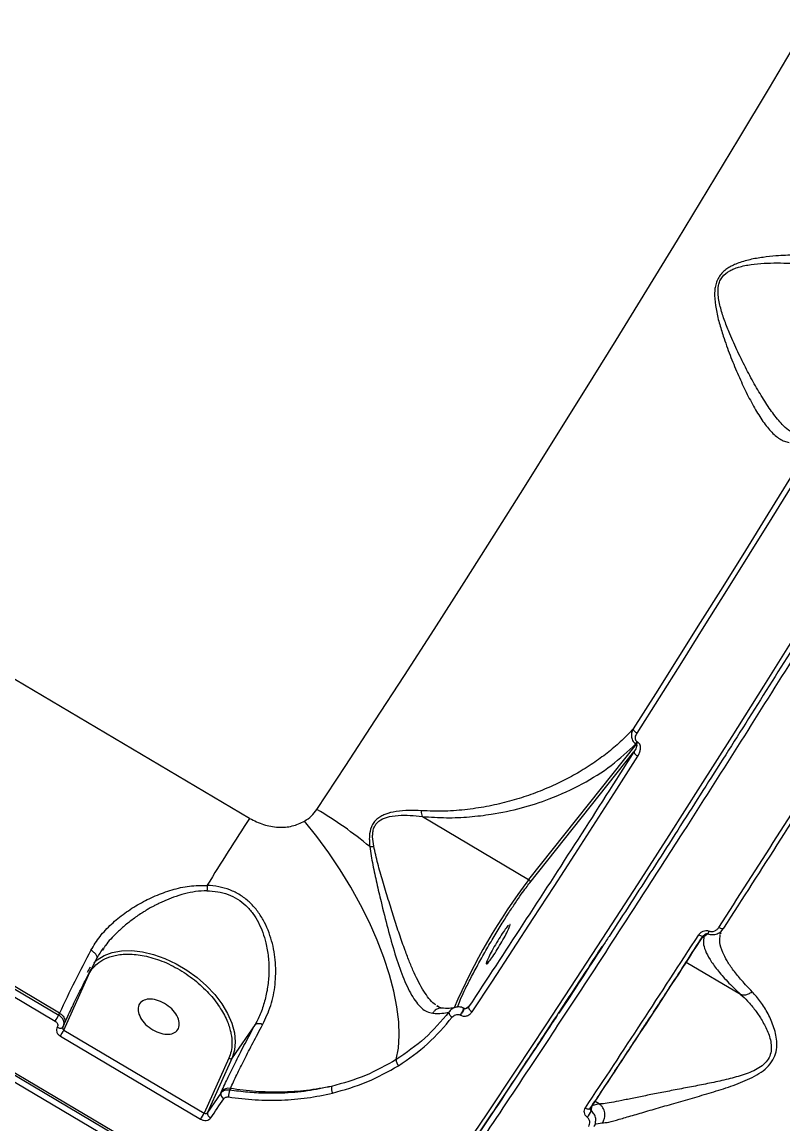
# Model space of a CAD drawing. Header units: millimetres. Extents: x -5609 to 5139, y -3980 to 3221.
# Drawn here: x 1933.6 to 2082.4, y -338.4 to -123.1 of the extents above; entities that cross this region are included whole.
import ezdxf

# ---------------------------------------------------------------- set-up
doc = ezdxf.new("R2010")
doc.units = ezdxf.units.MM
for name, color, linetype in [('DIKOM_ОБЪЕКТ', 7, 'Continuous'), ('DIKOM_РАЗМЕР_ЗОНА', 7, 'Continuous'), ('DIKOM_РАЗМЕР_ОБЪЕКТА', 7, 'Continuous')]:
    doc.layers.add(name, color=color, linetype=linetype)
doc.styles.add('style1', font='arial.ttf', dxfattribs={"width": 0.8})
doc.dimstyles.new('1-50', dxfattribs={"dimtxt": 300, "dimasz": 200, "dimexe": 100, "dimexo": 0, "dimgap": 100, "dimtad": 1, "dimtxsty": 'style1', "dimcen": 200, "dimclrd": 7, "dimclre": 7, "dimclrt": 7, "dimadec": 1, "dimazin": 2, "dimtfac": 1, "dimtmove": 0, "dimatfit": 2, "dimfxl": 0, "dimlwd": 25, "dimlwe": 18, "dimarcsym": 0})

# ---------------------------------------------------------------- blocks, each defined once
blk = doc.blocks.new('A$Cc336a1e3')
at = {"color": 7, "linetype": 'Continuous', "lineweight": 15}
for p, q in [((4798.3, 994.2), (4498.29, 1171.73)), ((4406.92, 1148.41), (4821.79, 902.92)), ((4822.05, 903.21), (4407.18, 1148.7)), ((4821.15, 901.92), (4406.28, 1147.41)), ((4873.89, 1008.69), (4852.84, 982.24)), ((4873.89, 1008.69), (4873.78, 1008.75)), ((4874.17, 1009.1), (4874.07, 1009.16)), ((4853.08, 981.62), (4873.44, 1007.21)), ((4689.83, 997.87), (4760.97, 955.77)), ((4761.14, 956.15), (4690, 998.25)), ((4689.14, 996.68), (4760.29, 954.58)), ((4832.06, 994.54), (4852.84, 982.24)), ((4887.07, 971.32), (4887.3, 971.51)), ((4887.86, 971.65), (4887.12, 971.06)), ((4890.42, 971.71), (4890.46, 971.79)), ((4890.52, 972.2), (4891.01, 972.76)), ((4769.7, 968.73), (4769.52, 968.45)), ((4766.59, 964.14), (4767.17, 965.16)), ((4761.98, 952.84), (4766.8, 963.56)), ((4760.97, 955.77), (4761.14, 956.15)), ((4835.23, 957.37), (4834.97, 957.54)), ((4840.25, 957.04), (4840.15, 957.1)), ((4761.85, 953.54), (4762.08, 954.04)), ((4762.1, 954.21), (4762.04, 954.05)), ((4839.54, 955.72), (4839.47, 955.77)), ((4761.71, 953.33), (4761.96, 953.81)), ((4761.98, 952.84), (4789.41, 936.6)), ((4799.39, 953.91), (4794.88, 947.4)), ((4761.29, 951.64), (4788.72, 935.41)), ((4794.23, 947.33), (4789.41, 936.6)), ((4794.88, 947.4), (4790.07, 936.7)), ((4794.53, 941.4), (4794.39, 941.09)), ((4792.64, 940.47), (4790.07, 936.7)), ((4792.64, 940.47), (4792.8, 940.81)), ((4865.14, 937.99), (4865.08, 937.06)), ((4866.63, 938.39), (4865.14, 937.99)), ((4866.63, 938.39), (4866.64, 938.38))]:
    blk.add_line(p, q, dxfattribs=at)
at = {"color": 8, "linetype": 'Continuous', "lineweight": 15}
for p, q in [((4887.12, 971.06), (4886.73, 970.8)), ((4883.66, 966.09), (4894.25, 959.82)), ((4841.11, 957.37), (4840.63, 957.03)), ((4841.11, 957.37), (4840.82, 957.14)), ((4866.63, 938.39), (4865.82, 938.86)), ((4866.07, 934.53), (4867.21, 934.68))]:
    blk.add_line(p, q, dxfattribs=at)
at = {"color": 7, "linetype": 'Continuous', "lineweight": 15, "flags": 128}
for points in [[(4979.8, 1154.11), (4973.67, 1143.6), (4967.51, 1133.1), (4961.31, 1122.6), (4955.09, 1112.12), (4948.85, 1101.67), (4942.59, 1091.25), (4936.31, 1080.88), (4930.04, 1070.55), (4923.76, 1060.29), (4917.49, 1050.1), (4911.22, 1039.99), (4904.98, 1029.96), (4898.75, 1020.02), (4892.55, 1010.2), (4886.38, 1000.48), (4880.25, 990.88), (4874.16, 981.41), (4868.12, 972.08), (4862.12, 962.89), (4856.19, 953.85), (4850.31, 944.97), (4844.51, 936.25), (4838.77, 927.71)], [(4811.45, 995.94), (4817.1, 1004.51), (4822.8, 1013.24), (4828.56, 1022.11), (4834.37, 1031.13), (4840.23, 1040.27), (4846.12, 1049.54), (4852.04, 1058.92), (4857.99, 1068.41), (4863.96, 1077.99), (4869.94, 1087.66), (4875.94, 1097.4), (4881.94, 1107.22), (4887.94, 1117.1), (4893.93, 1127.02), (4899.92, 1136.99), (4905.88, 1146.99), (4911.82, 1157.02)], [(4908.47, 1068.02), (4904.04, 1060.82), (4899.62, 1053.66), (4895.21, 1046.55), (4890.8, 1039.48), (4886.4, 1032.45), (4882.01, 1025.48), (4877.64, 1018.55), (4873.29, 1011.69)], [(4874.05, 1010.87), (4878.41, 1017.75), (4882.8, 1024.69), (4887.19, 1031.68), (4891.6, 1038.72), (4896.02, 1045.81), (4900.44, 1052.94), (4904.88, 1060.12), (4909.31, 1067.33)], [(4841.78, 956.4), (4845.75, 962.41), (4849.74, 968.5), (4853.76, 974.65), (4857.81, 980.87), (4861.87, 987.15), (4865.96, 993.5), (4870.07, 999.9), (4874.2, 1006.36)], [(4826.96, 947.06), (4827.38, 949.28), (4827.54, 951.75), (4827.44, 954.45), (4827.09, 957.36), (4826.49, 960.43), (4825.64, 963.65), (4824.55, 966.99), (4823.24, 970.4), (4821.71, 973.86), (4819.98, 977.33), (4818.07, 980.77), (4816, 984.16), (4813.79, 987.45), (4811.46, 990.63), (4809.02, 993.65)], [(4886.09, 971.44), (4886.26, 971.35), (4886.42, 971.28), (4886.58, 971.23), (4886.73, 971.2), (4886.85, 971.19), (4886.95, 971.22), (4887.03, 971.26), (4887.07, 971.32)], [(4890.04, 972.89), (4890.2, 972.81), (4890.37, 972.74), (4890.52, 972.68), (4890.66, 972.66), (4890.79, 972.65), (4890.89, 972.66), (4890.96, 972.7), (4891.01, 972.76)], [(4790.69, 935.65), (4791.01, 936.12), (4791.33, 936.59), (4791.65, 937.06), (4791.98, 937.53), (4792.3, 938), (4792.62, 938.48), (4792.94, 938.95), (4793.27, 939.42)], [(4863.95, 937.62), (4864.12, 937.53), (4864.29, 937.46), (4864.45, 937.42), (4864.6, 937.4), (4864.73, 937.41), (4864.85, 937.45), (4864.93, 937.51), (4864.98, 937.59)]]:
    blk.add_lwpolyline(points, dxfattribs=at)
at = {"color": 8, "linetype": 'Continuous', "lineweight": 15, "flags": 128}
for points in [[(4887.12, 971.06), (4887.03, 971.11), (4886.94, 971.13)], [(4767.84, 965.97), (4768.47, 966.54), (4769.83, 967.4), (4771.44, 968), (4773.25, 968.32), (4775.24, 968.36), (4777.34, 968.12), (4779.52, 967.61), (4781.73, 966.83), (4783.91, 965.8), (4786.02, 964.55), (4788.02, 963.1), (4789.85, 961.49), (4791.48, 959.75), (4792.87, 957.93), (4793.99, 956.05), (4794.81, 954.17), (4795.32, 952.32), (4795.5, 950.55), (4795.35, 948.9), (4794.88, 947.4)]]:
    blk.add_lwpolyline(points, dxfattribs=at)
at = {"color": 7, "linetype": 'Continuous', "lineweight": 15}
for centre, radius, start, end in [((4869.72, 1011.87), 5.12, 322.5071, 328.1108), ((4869.83, 1011.8), 5.12, 322.5038, 328.1102), ((4769.96, 925.79), 81.5, 50.5156, 59.3971), ((5110.81, 786.99), 374.97, 146.4533, 148.8215), ((4821.77, 995.75), 7.06, 270.0865, 276.4094), ((4951.59, 868.84), 209.51, 151.6155, 155.3717), ((4838.44, 956.41), 1.18, 183.6727, 243.3378), ((4752.76, 959.7), 9.1, 325.7413, 334.3914), ((4800.08, 952.55), 1.52, 60.1971, 117.2274), ((4753.79, 956.76), 9.08, 325.7004, 334.4078), ((4794.52, 947.73), 0.494, 234.446, 317.5911), ((4828.49, 946.94), 1.53, 175.4576, 224.3795), ((4794.14, 939.72), 1.73, 76.7865, 141.0051), ((4798.61, 939.63), 4.46, 160.9261, 178.4938), ((4816.35, 941.41), 2.07, 168.4479, 205.8744), ((4793.64, 940.36), 1.01, 173.6915, 247.9439), ((4862.46, 937.93), 2.77, 310.6164, 341.7146), ((4781.22, 940.53), 9.08, 325.7025, 334.4056)]:
    blk.add_arc(centre, radius, start, end, dxfattribs=at)
at = {"color": 8, "linetype": 'Continuous', "lineweight": 15}
blk.add_arc((4952.04, 907.66), 124.1, 143.0616, 156.4764, dxfattribs=at)
at = {"color": 7, "linetype": 'Continuous', "lineweight": 15}
for points, knots in [([(5134.37, 1449.42), (5133.03, 1446.04), (5130.34, 1439.28), (5125.62, 1428.11), (5120.41, 1416.2), (5114.67, 1403.52), (5108.56, 1390.4), (5102.13, 1376.93), (5095.43, 1363.19), (5089.59, 1351.42), (5084.8, 1341.92), (5081.24, 1334.89), (5077.59, 1327.76), (5073.86, 1320.51), (5068.63, 1310.44), (5061.75, 1297.31), (5053, 1280.87), (5043.83, 1263.83), (5034.23, 1246.24), (5024.44, 1228.53), (5014.52, 1210.78), (5004.5, 1193.04), (4996.48, 1179.01), (4990.64, 1168.84), (4987.06, 1162.65), (4983.45, 1156.42), (4979.81, 1150.17), (4976.15, 1143.88), (4972.45, 1137.57), (4966.47, 1127.4), (4958.13, 1113.31), (4947.37, 1095.31), (4936.42, 1077.19), (4925.33, 1059.01), (4914.37, 1041.25), (4903.58, 1023.93), (4892.98, 1007.11), (4884.54, 993.86), (4878.24, 984.06), (4874.07, 977.6), (4869.91, 971.18), (4865.75, 964.8), (4861.61, 958.46), (4855.38, 948.99), (4847.14, 936.57), (4837.01, 921.52), (4827.09, 906.98), (4817.39, 893), (4807.96, 879.63), (4798.82, 866.91), (4790, 854.88), (4781.54, 843.61), (4773.43, 833.06), (4768.39, 826.76), (4765.86, 823.6)], [0, 0, 0, 0, 0.024819, 0.049681, 0.074585, 0.099531, 0.12452, 0.147882, 0.17128, 0.194715, 0.205777, 0.216847, 0.227925, 0.239011, 0.250106, 0.273561, 0.297359, 0.321499, 0.345981, 0.370806, 0.394284, 0.418061, 0.442135, 0.45031, 0.458518, 0.466761, 0.475037, 0.483347, 0.49169, 0.500068, 0.523695, 0.547624, 0.571855, 0.596389, 0.621225, 0.644678, 0.668395, 0.692375, 0.701869, 0.711403, 0.720978, 0.730593, 0.740249, 0.749946, 0.774408, 0.798991, 0.823695, 0.848519, 0.873464, 0.898529, 0.923716, 0.949023, 0.974451, 1, 1, 1, 1]), ([(5154.11, 1363.41), (5152.59, 1360.17), (5149.54, 1353.71), (5144.57, 1343.41), (5139.33, 1332.74), (5133.78, 1321.64), (5128.31, 1310.84), (5122.95, 1300.4), (5117.76, 1290.4), (5112.34, 1280.09), (5106.71, 1269.46), (5100.87, 1258.54), (5094.93, 1247.53), (5088.88, 1236.43), (5082.76, 1225.28), (5076.44, 1213.86), (5069.93, 1202.19), (5063.23, 1190.29), (5056.8, 1178.94), (5050.66, 1168.18), (5044.84, 1158.05), (5038.91, 1147.78), (5032.86, 1137.39), (5026.72, 1126.88), (5020.47, 1116.27), (5012.84, 1103.39), (5003.76, 1088.18), (4993.2, 1070.68), (4982.46, 1053.06), (4973.16, 1037.96), (4965.33, 1025.37), (4959.03, 1015.28), (4952.69, 1005.22), (4946.34, 995.2), (4939.98, 985.24), (4933.62, 975.33), (4926.6, 964.49), (4918.96, 952.78), (4910.72, 940.3), (4902.56, 928.07), (4894.5, 916.12), (4885.99, 903.66), (4877.11, 890.85), (4867.95, 877.87), (4859.06, 865.49), (4853.45, 857.88), (4850.63, 854.06)], [0, 0, 0, 0, 0.025201, 0.050426, 0.075478, 0.100439, 0.125533, 0.145965, 0.166556, 0.187307, 0.208217, 0.229287, 0.250516, 0.270801, 0.291287, 0.311973, 0.332861, 0.35395, 0.375239, 0.39266, 0.410236, 0.427968, 0.445856, 0.463899, 0.482097, 0.500451, 0.530196, 0.560356, 0.590931, 0.62192, 0.639817, 0.657849, 0.676017, 0.69432, 0.712759, 0.731334, 0.750044, 0.774713, 0.799566, 0.824602, 0.849822, 0.875227, 0.906171, 0.937281, 0.968557, 1, 1, 1, 1]), ([(4982.99, 1157.81), (4982.48, 1156.92), (4978.71, 1150.41), (4971.61, 1138.28), (4961.74, 1121.51), (4951.87, 1104.94), (4942.06, 1088.6), (4932.33, 1072.55), (4922.71, 1056.83), (4913.23, 1041.48), (4903.91, 1026.52), (4894.77, 1011.99), (4885.83, 997.91), (4877.12, 984.33), (4870.97, 974.79), (4867.76, 969.89), (4867.35, 969.27)], [0, 0, 0, 0, 0.013727, 0.099855, 0.185459, 0.270516, 0.354319, 0.437426, 0.519816, 0.600644, 0.68064, 0.759784, 0.837134, 0.913552, 0.989024, 1, 1, 1, 1]), ([(4908.4, 1104.15), (4907.23, 1104.2), (4904.9, 1104.31), (4901.61, 1104.17), (4898.67, 1103.87), (4896.11, 1103.43), (4894.09, 1102.86), (4892.66, 1102.24), (4891.78, 1101.75), (4890.97, 1101.15), (4890.26, 1100.38), (4889.72, 1099.47), (4889.39, 1098.49), (4889.22, 1097.45), (4889.17, 1095.89), (4889.44, 1093.71), (4890.07, 1091.06), (4891, 1088.02), (4892.2, 1084.71), (4893.66, 1081.16), (4895.19, 1077.81), (4896.78, 1074.73), (4898.44, 1072), (4899.87, 1070.15), (4901.04, 1069), (4901.94, 1068.33), (4902.84, 1067.86), (4903.45, 1067.74), (4903.76, 1067.67)], [0, 0, 0, 0, 0.061869, 0.123652, 0.16545, 0.207565, 0.249456, 0.266099, 0.281242, 0.297382, 0.31371, 0.330117, 0.346415, 0.361825, 0.378766, 0.418956, 0.463049, 0.505141, 0.567773, 0.629717, 0.691294, 0.753262, 0.814839, 0.876554, 0.907676, 0.938046, 0.96925, 1, 1, 1, 1]), ([(4890.04, 972.89), (4893.81, 978.76), (4901.32, 990.44), (4912.67, 1008.38), (4923.97, 1026.4), (4931.5, 1038.59), (4935.24, 1044.65)], [0, 0, 0, 0, 0.25449, 0.505987, 0.75449, 1, 1, 1, 1]), ([(4891.01, 972.76), (4894.71, 978.52), (4902.11, 990.02), (4913.37, 1007.8), (4924.7, 1025.88), (4932.31, 1038.18), (4936.11, 1044.35)], [0, 0, 0, 0, 0.25035, 0.499999, 0.749649, 1, 1, 1, 1]), ([(4873.29, 1011.69), (4872.56, 1010.93), (4871.07, 1009.37), (4868.56, 1007.21), (4865.79, 1005.15), (4862.84, 1003.27), (4859.71, 1001.56), (4856.4, 1000.03), (4852.87, 998.66), (4849.12, 997.5), (4845.15, 996.56), (4840.95, 995.9), (4836.53, 995.53), (4833.37, 995.63), (4831.81, 995.68)], [0, 0, 0, 0, 0.08107, 0.165556, 0.249495, 0.335812, 0.417324, 0.499507, 0.584131, 0.667613, 0.750336, 0.834524, 0.917885, 1, 1, 1, 1]), ([(4873.29, 1011.69), (4873.18, 1011.47), (4872.97, 1011.02), (4872.91, 1010.37), (4872.99, 1009.85), (4873.13, 1009.43), (4873.39, 1009.04), (4873.65, 1008.85), (4873.78, 1008.75)], [0, 0, 0, 0, 0.220604, 0.451221, 0.575123, 0.707048, 0.849882, 1, 1, 1, 1]), ([(4873.29, 1011.69), (4873.29, 1011.64), (4873.31, 1011.53), (4873.48, 1011.31), (4873.74, 1011.07), (4873.95, 1010.94), (4874.05, 1010.87)], [0, 0, 0, 0, 0.241014, 0.500064, 0.75901, 1, 1, 1, 1]), ([(4874.07, 1009.16), (4874.03, 1009.18), (4873.96, 1009.23), (4873.85, 1009.35), (4873.76, 1009.53), (4873.72, 1009.76), (4873.72, 1010.08), (4873.82, 1010.46), (4873.97, 1010.74), (4874.05, 1010.87)], [0, 0, 0, 0, 0.062234, 0.125396, 0.250731, 0.369486, 0.501009, 0.750367, 1, 1, 1, 1]), ([(4832.05, 994.55), (4833.64, 994.45), (4836.83, 994.24), (4841.3, 994.46), (4846.25, 995.05), (4851.51, 996.18), (4857.52, 998.12), (4863.45, 1000.85), (4869.16, 1004.42), (4872.24, 1007.31), (4873.78, 1008.75)], [0, 0, 0, 0, 0.083089, 0.16691, 0.251027, 0.376114, 0.501612, 0.66811, 0.833962, 1, 1, 1, 1]), ([(4873.89, 1008.69), (4873.89, 1008.68), (4873.91, 1008.67), (4873.94, 1008.64), (4873.99, 1008.55), (4873.99, 1008.33), (4873.85, 1007.85), (4873.61, 1007.47), (4873.44, 1007.21)], [0, 0, 0, 0, 0.014208, 0.029167, 0.064433, 0.165392, 0.4173, 1, 1, 1, 1]), ([(4874.2, 1006.36), (4874.32, 1006.58), (4874.56, 1007.01), (4874.74, 1007.74), (4874.71, 1008.38), (4874.51, 1008.79), (4874.33, 1008.99), (4874.22, 1009.06), (4874.17, 1009.1)], [0, 0, 0, 0, 0.249905, 0.499547, 0.748863, 0.87439, 0.938092, 1, 1, 1, 1]), ([(4873.44, 1007.21), (4869.79, 1001.49), (4862.48, 990.06), (4851.68, 973.42), (4844.63, 962.72), (4841.11, 957.37)], [0, 0, 0, 0, 0.333317, 0.666684, 1, 1, 1, 1]), ([(4873.44, 1007.21), (4873.44, 1007.16), (4873.44, 1007.08), (4873.52, 1006.94), (4873.62, 1006.82), (4873.74, 1006.7), (4873.93, 1006.53), (4874.09, 1006.43), (4874.2, 1006.36)], [0, 0, 0, 0, 0.239448, 0.368341, 0.499989, 0.631626, 0.760635, 1, 1, 1, 1]), ([(4809.02, 993.65), (4809.5, 993.97), (4810.45, 994.6), (4811.12, 995.49), (4811.45, 995.94)], [0, 0, 0, 0, 0.50149, 1, 1, 1, 1]), ([(4831.81, 995.68), (4831.02, 995.72), (4829.41, 995.8), (4827.02, 995.62), (4825.15, 995.18), (4823.92, 994.6), (4823.16, 994.08), (4822.54, 993.4), (4821.93, 992.3), (4821.7, 991.03), (4821.69, 989.71), (4821.75, 989.04), (4821.78, 988.69)], [0, 0, 0, 0, 0.164887, 0.337549, 0.493462, 0.557064, 0.620083, 0.68378, 0.747628, 0.874289, 0.934153, 1, 1, 1, 1]), ([(4831.81, 995.68), (4831.82, 995.47), (4831.85, 995.04), (4831.99, 994.71), (4832.05, 994.55)], [0, 0, 0, 0, 0.499969, 1, 1, 1, 1]), ([(4798.3, 994.2), (4799.19, 993.75), (4800.96, 992.86), (4803.86, 992.38), (4806.67, 992.55), (4808.25, 993.28), (4809.02, 993.65)], [0, 0, 0, 0, 0.257846, 0.511902, 0.759434, 1, 1, 1, 1]), ([(4822.56, 988.74), (4822.46, 989.36), (4822.31, 990.29), (4822.37, 991.5), (4822.57, 992.34), (4822.97, 993.09), (4823.75, 993.88), (4825.23, 994.55), (4827.34, 994.83), (4829.7, 994.82), (4831.27, 994.64), (4832.06, 994.54)], [0, 0, 0, 0, 0.125758, 0.18783, 0.248816, 0.309324, 0.369849, 0.492808, 0.65716, 0.826773, 1, 1, 1, 1]), ([(4832.06, 994.54), (4832.06, 994.54), (4832.06, 994.55), (4832.05, 994.55), (4832.05, 994.55), (4832.05, 994.55)], [0, 0, 0, 0, 0.552602, 0.784007, 1, 1, 1, 1]), ([(4821.78, 988.69), (4821.97, 987.5), (4822.33, 985.12), (4823.14, 981.52), (4824.11, 977.36), (4825.29, 972.66), (4826.69, 967.67), (4828.21, 963.18), (4829.63, 960.1), (4830.89, 958.2), (4831.89, 957.11), (4832.96, 956.35), (4833.72, 956.19), (4834.1, 956.11)], [0, 0, 0, 0, 0.084181, 0.16768, 0.251401, 0.375787, 0.500709, 0.625029, 0.749719, 0.81239, 0.874869, 0.937027, 1, 1, 1, 1]), ([(4852.84, 982.24), (4852.9, 982.21), (4853, 982.13), (4853.1, 981.96), (4853.14, 981.78), (4853.1, 981.67), (4853.08, 981.62)], [0, 0, 0, 0, 0.24996, 0.500072, 0.749949, 1, 1, 1, 1]), ([(4767.27, 968.44), (4767.83, 969.35), (4768.93, 971.16), (4771.23, 973.57), (4773.84, 975.71), (4776.73, 977.56), (4779.83, 979.1), (4783.1, 980.28), (4786.51, 981.1), (4788.84, 981.11), (4790.01, 981.11)], [0, 0, 0, 0, 0.125936, 0.250891, 0.375585, 0.500851, 0.6251, 0.750153, 0.875028, 1, 1, 1, 1]), ([(4790.01, 981.11), (4790, 980.91), (4789.98, 980.52), (4789.96, 980.2), (4789.95, 980.04)], [0, 0, 0, 0, 0.499939, 1, 1, 1, 1]), ([(4789.95, 980.04), (4790.65, 980), (4792.05, 979.93), (4794.09, 979.39), (4795.97, 978.49), (4797.62, 977.21), (4798.98, 975.63), (4800.07, 973.84), (4800.9, 971.91), (4801.56, 969.67), (4801.99, 967.15), (4802.11, 964.36), (4801.91, 961.55), (4801.37, 958.81), (4800.55, 956.23), (4799.77, 954.67), (4799.39, 953.91)], [0, 0, 0, 0, 0.062816, 0.124872, 0.186356, 0.247538, 0.309342, 0.371321, 0.43384, 0.496224, 0.579145, 0.662666, 0.747799, 0.835071, 0.919703, 1, 1, 1, 1]), ([(4800.84, 953.88), (4801.42, 955.11), (4802.58, 957.57), (4803.38, 961.71), (4803.47, 966), (4802.75, 970.31), (4801.39, 973.77), (4799.76, 976.25), (4798.26, 977.91), (4796.46, 979.28), (4794.43, 980.28), (4792.26, 980.91), (4790.76, 981.04), (4790.01, 981.11)], [0, 0, 0, 0, 0.123907, 0.248053, 0.371607, 0.496021, 0.620563, 0.683268, 0.746418, 0.809429, 0.872816, 0.936367, 1, 1, 1, 1]), ([(4844.86, 965.93), (4845.05, 966.15), (4845.41, 966.58), (4846.26, 967.84), (4847.18, 969.33), (4848.06, 970.87), (4848.76, 972.23), (4849.14, 973.13), (4849.26, 973.55), (4849.16, 973.48), (4849.15, 973.47)], [0, 0, 0, 0, 0.141916, 0.283836, 0.425761, 0.567685, 0.709603, 0.851524, 0.993454, 1, 1, 1, 1]), ([(4848.88, 973.29), (4848.69, 973.08), (4848.33, 972.65), (4847.48, 971.39), (4846.56, 969.9), (4845.68, 968.36), (4844.98, 967.01), (4844.58, 966.06), (4844.5, 965.62), (4844.74, 965.83), (4844.86, 965.93)], [0, 0, 0, 0, 0.124994, 0.249991, 0.374992, 0.499993, 0.624997, 0.749991, 0.874998, 1, 1, 1, 1]), ([(4863.95, 937.62), (4867.6, 943.15), (4874.89, 954.16), (4882.37, 965.7), (4886.09, 971.44)], [0, 0, 0, 0, 0.502436, 1, 1, 1, 1]), ([(4864.83, 937.44), (4865.62, 938.63), (4867.1, 940.86), (4869.18, 944), (4870.96, 946.71), (4872.45, 948.97), (4873.67, 950.84), (4874.92, 952.73), (4876.43, 955.04), (4878.41, 958.08), (4880.85, 961.82), (4883.74, 966.26), (4885.82, 969.48), (4886.94, 971.21)], [0, 0, 0, 0, 0.108953, 0.204133, 0.285569, 0.353282, 0.407276, 0.452497, 0.522295, 0.611923, 0.721395, 0.850736, 1, 1, 1, 1]), ([(4864.98, 937.59), (4868.61, 943.08), (4875.88, 954.06), (4883.34, 965.57), (4887.07, 971.32)], [0, 0, 0, 0, 0.5, 1, 1, 1, 1]), ([(4886.09, 971.44), (4886.2, 971.58), (4886.43, 971.88), (4886.92, 972.18), (4887.41, 972.29), (4887.81, 972.27), (4888, 972.21), (4888.1, 972.18)], [0, 0, 0, 0, 0.249453, 0.499553, 0.749477, 0.875021, 1, 1, 1, 1]), ([(4888.1, 972.18), (4888.07, 972.11), (4888.01, 971.98), (4887.94, 971.82), (4887.89, 971.71), (4887.87, 971.67), (4887.86, 971.65)], [0, 0, 0, 0, 0.246384, 0.500136, 0.753853, 1, 1, 1, 1]), ([(4888.1, 972.18), (4888.19, 972.15), (4888.37, 972.09), (4888.76, 972.06), (4889.23, 972.17), (4889.71, 972.47), (4889.93, 972.75), (4890.04, 972.89)], [0, 0, 0, 0, 0.125029, 0.250592, 0.50058, 0.750746, 1, 1, 1, 1]), ([(4890.35, 971.66), (4890.36, 971.77), (4890.38, 971.98), (4890.49, 972.12), (4890.54, 972.18)], [0, 0, 0, 0, 0.543076, 1, 1, 1, 1]), ([(4858.63, 956.04), (4860.55, 958.95), (4863.39, 963.24), (4866.3, 967.73), (4867.22, 969.17)], [0, 0, 0, 0, 0.681097, 1, 1, 1, 1]), ([(4887.12, 971.06), (4887.05, 970.68), (4886.9, 969.91), (4887.31, 968.4), (4888.21, 966.65), (4889.65, 964.63), (4891.6, 962.37), (4893.37, 960.67), (4894.25, 959.82)], [0, 0, 0, 0, 0.16569, 0.331838, 0.499079, 0.665878, 0.832843, 1, 1, 1, 1]), ([(4762.13, 954.19), (4762.54, 955.09), (4763.37, 956.9), (4764.9, 960), (4766.59, 963.33), (4767.86, 965.73), (4768.49, 966.92)], [0, 0, 0, 0, 0.249143, 0.499885, 0.75068, 1, 1, 1, 1]), ([(4766.8, 963.56), (4767, 963.95), (4767.44, 964.79), (4768.5, 965.88), (4770, 966.84), (4771.65, 967.39), (4773.24, 967.64), (4775.09, 967.72), (4777.73, 967.43), (4781.17, 966.41), (4784.67, 964.69), (4787.92, 962.41), (4790.64, 959.79), (4792.68, 957.09), (4794.01, 954.52), (4794.71, 952.22), (4794.89, 950.27), (4794.73, 948.64), (4794.39, 947.75), (4794.23, 947.33)], [0, 0, 0, 0, 0.04242, 0.090413, 0.14449, 0.204954, 0.237614, 0.271804, 0.344209, 0.420948, 0.500048, 0.579144, 0.655881, 0.728291, 0.795049, 0.855512, 0.90959, 0.95758, 1, 1, 1, 1]), ([(4768.49, 966.92), (4768.67, 967.24), (4769.05, 967.88), (4769.49, 968.51), (4769.72, 968.83)], [0, 0, 0, 0, 0.498806, 1, 1, 1, 1]), ([(4781.67, 958.02), (4781.15, 958.28), (4780.1, 958.8), (4778.55, 958.96), (4777.31, 958.62), (4776.56, 957.79), (4776.4, 956.6), (4776.88, 955.24), (4777.89, 953.88), (4778.87, 953.21), (4779.36, 952.87)], [0, 0, 0, 0, 0.124988, 0.249994, 0.37499, 0.499994, 0.624999, 0.750004, 0.874997, 1, 1, 1, 1]), ([(4867.21, 934.68), (4867.61, 934.71), (4868.39, 934.78), (4870.48, 935.36), (4873.08, 936.12), (4876.12, 937.02), (4879.47, 937.99), (4883.02, 939.01), (4886.71, 940.07), (4890.49, 941.2), (4893.66, 942.28), (4896.13, 943.34), (4897.9, 944.29), (4899.49, 945.48), (4900.68, 946.95), (4901.29, 948.6), (4901.45, 950.78), (4900.89, 953.34), (4899.7, 956.04), (4898.24, 958.42), (4897.1, 959.69), (4896.54, 960.32)], [0, 0, 0, 0, 0.061465, 0.122785, 0.18393, 0.245253, 0.306494, 0.368434, 0.430189, 0.492347, 0.55553, 0.587373, 0.619612, 0.652161, 0.684897, 0.717557, 0.749854, 0.813488, 0.876284, 0.938527, 1, 1, 1, 1]), ([(4894.26, 959.81), (4894.26, 959.81), (4894.26, 959.81), (4894.26, 959.82), (4894.26, 959.82), (4894.25, 959.82)], [0, 0, 0, 0, 0.211006, 0.449409, 1, 1, 1, 1]), ([(4894.26, 959.81), (4894.38, 959.78), (4894.65, 959.69), (4895.17, 959.69), (4895.85, 959.85), (4896.3, 960.16), (4896.54, 960.32)], [0, 0, 0, 0, 0.166868, 0.392946, 0.675451, 1, 1, 1, 1]), ([(4894.26, 959.81), (4894.72, 959.39), (4895.73, 958.44), (4897.1, 956.82), (4897.94, 955.55), (4898.33, 954.97)], [0, 0, 0, 0, 0.309825, 0.681708, 1, 1, 1, 1]), ([(4779.36, 952.87), (4779.88, 952.61), (4780.92, 952.09), (4782.47, 951.93), (4783.71, 952.27), (4784.47, 953.1), (4784.62, 954.29), (4784.15, 955.65), (4783.13, 957.01), (4782.16, 957.68), (4781.67, 958.02)], [0, 0, 0, 0, 0.125004, 0.249995, 0.374991, 0.499995, 0.624998, 0.749988, 0.874996, 1, 1, 1, 1]), ([(4837.26, 956.33), (4835.76, 954.57), (4832.77, 951.04), (4828.9, 948.38), (4826.96, 947.06)], [0, 0, 0, 0, 0.500046, 1, 1, 1, 1]), ([(4834.1, 956.11), (4834.72, 956.09), (4835.96, 956.04), (4836.82, 956.23), (4837.26, 956.33)], [0, 0, 0, 0, 0.499062, 1, 1, 1, 1]), ([(4835.89, 957.11), (4835.75, 957.13), (4835.44, 957.17), (4835.1, 957.41), (4834.92, 957.53)], [0, 0, 0, 0, 0.468512, 1, 1, 1, 1]), ([(4838.42, 957.25), (4838.11, 957.17), (4837.51, 957.02), (4836.36, 957.08), (4835.82, 957.1)], [0, 0, 0, 0, 0.527479, 1, 1, 1, 1]), ([(4840.17, 957.08), (4840.02, 957.15), (4839.73, 957.3), (4839.27, 957.37), (4838.84, 957.35), (4838.59, 957.28), (4838.46, 957.25)], [0, 0, 0, 0, 0.28054, 0.539033, 0.777144, 1, 1, 1, 1]), ([(4839.54, 955.72), (4839.65, 955.67), (4839.85, 955.57), (4840.19, 955.52), (4840.53, 955.54), (4840.94, 955.66), (4841.41, 955.93), (4841.66, 956.24), (4841.78, 956.4)], [0, 0, 0, 0, 0.124991, 0.25051, 0.372233, 0.50111, 0.750284, 1, 1, 1, 1]), ([(4840.88, 957.16), (4840.83, 957.12), (4840.72, 957.05), (4840.55, 957), (4840.43, 956.99), (4840.36, 957), (4840.31, 957.01), (4840.29, 957.02), (4840.26, 957.02), (4840.25, 957.03), (4840.24, 957.03)], [0, 0, 0, 0, 0.346429, 0.639861, 0.757791, 0.851928, 0.891408, 0.927684, 0.962963, 1, 1, 1, 1]), ([(4841.11, 957.37), (4841.1, 957.3), (4841.08, 957.21), (4841.14, 957.03), (4841.22, 956.9), (4841.34, 956.75), (4841.52, 956.58), (4841.68, 956.47), (4841.78, 956.4)], [0, 0, 0, 0, 0.239509, 0.368384, 0.499992, 0.631675, 0.760543, 1, 1, 1, 1]), ([(4760.29, 954.58), (4760.39, 954.5), (4760.61, 954.35), (4760.78, 954.03), (4760.83, 953.69), (4760.74, 953.5), (4760.69, 953.4)], [0, 0, 0, 0, 0.249702, 0.499427, 0.749153, 1, 1, 1, 1]), ([(4761.79, 953.44), (4761.85, 953.56), (4761.97, 953.78), (4762.03, 954.2), (4761.96, 954.61), (4761.78, 955), (4761.49, 955.4), (4761.18, 955.62), (4760.97, 955.77)], [0, 0, 0, 0, 0.161797, 0.29924, 0.500445, 0.631597, 0.758773, 1, 1, 1, 1]), ([(4822.97, 903.08), (4823.61, 904), (4824.75, 905.65), (4826.27, 907.86), (4827.46, 909.59), (4828.45, 911.04), (4830.35, 913.8), (4834.22, 919.48), (4839.9, 927.86), (4846.46, 937.64), (4852.59, 946.84), (4856.69, 953.1), (4858.63, 956.04)], [0, 0, 0, 0, 0.055951, 0.100262, 0.13277, 0.15945, 0.186725, 0.29662, 0.493131, 0.66859, 0.844047, 1, 1, 1, 1]), ([(4827.39, 945.87), (4829.37, 947.22), (4833.32, 949.94), (4836.38, 953.55), (4837.91, 955.35)], [0, 0, 0, 0, 0.499997, 1, 1, 1, 1]), ([(4837.91, 955.35), (4838, 955.45), (4838.18, 955.65), (4838.57, 955.85), (4838.95, 955.91), (4839.26, 955.87), (4839.4, 955.8), (4839.47, 955.77)], [0, 0, 0, 0, 0.249782, 0.499171, 0.748786, 0.877402, 1, 1, 1, 1]), ([(4898.33, 954.97), (4898.74, 954.24), (4899.57, 952.78), (4900.23, 950.72), (4900.32, 949.01), (4900.05, 947.73), (4899.33, 946.56), (4898.21, 945.6), (4896.85, 944.85), (4895.37, 944.25), (4893.82, 943.76), (4892.23, 943.33), (4890.63, 942.95), (4889.02, 942.6), (4887.42, 942.28), (4885.84, 941.97), (4884.27, 941.67), (4882.68, 941.36), (4881.14, 941.07), (4879.13, 940.68), (4876.73, 940.21), (4874.01, 939.67), (4871.55, 939.16), (4869.44, 938.73), (4867.71, 938.42), (4866.99, 938.4), (4866.64, 938.38)], [0, 0, 0, 0, 0.063361, 0.126029, 0.156681, 0.186896, 0.216785, 0.246886, 0.27752, 0.308781, 0.340257, 0.372006, 0.403987, 0.435859, 0.467652, 0.499411, 0.531182, 0.563011, 0.596557, 0.626985, 0.690276, 0.753129, 0.815922, 0.877868, 0.939274, 1, 1, 1, 1]), ([(4760.69, 953.4), (4760.62, 953.26), (4760.48, 952.98), (4760.55, 952.47), (4760.81, 951.99), (4761.13, 951.76), (4761.29, 951.64)], [0, 0, 0, 0, 0.250552, 0.500258, 0.75002, 1, 1, 1, 1]), ([(4760.69, 953.4), (4760.8, 953.35), (4760.97, 953.26), (4761.2, 953.21), (4761.37, 953.2), (4761.52, 953.22), (4761.68, 953.29), (4761.74, 953.38), (4761.79, 953.44)], [0, 0, 0, 0, 0.239456, 0.368301, 0.500006, 0.631594, 0.760477, 1, 1, 1, 1]), ([(4761.79, 953.44), (4761.77, 953.41), (4761.74, 953.36), (4761.72, 953.25), (4761.73, 953.14), (4761.78, 953.03), (4761.85, 952.93), (4761.93, 952.87), (4761.98, 952.84)], [0, 0, 0, 0, 0.147689, 0.280443, 0.500353, 0.629388, 0.755858, 1, 1, 1, 1]), ([(4792.8, 940.81), (4793.22, 941.73), (4794.06, 943.57), (4795.63, 946.75), (4797.39, 950.19), (4798.72, 952.67), (4799.39, 953.91)], [0, 0, 0, 0, 0.249823, 0.498241, 0.748783, 1, 1, 1, 1]), ([(4794.53, 941.4), (4794.93, 942.28), (4795.74, 944.03), (4797.24, 947.06), (4798.93, 950.33), (4800.2, 952.69), (4800.84, 953.88)], [0, 0, 0, 0, 0.249741, 0.49812, 0.748689, 1, 1, 1, 1]), ([(4826.96, 947.06), (4825, 945.95), (4821.06, 943.72), (4816.57, 942.45), (4814.32, 941.82)], [0, 0, 0, 0, 0.5, 1, 1, 1, 1]), ([(4814.49, 940.5), (4816.78, 941.15), (4821.37, 942.45), (4825.39, 944.73), (4827.39, 945.87)], [0, 0, 0, 0, 0.499997, 1, 1, 1, 1]), ([(4794.39, 941.09), (4794.22, 941.11), (4793.86, 941.14), (4793.4, 941.04), (4792.96, 940.83), (4792.76, 940.6), (4792.64, 940.47)], [0, 0, 0, 0, 0.238312, 0.500577, 0.700845, 1, 1, 1, 1]), ([(4814.32, 941.82), (4812.76, 941.49), (4809.58, 940.82), (4805.2, 940.47), (4801.28, 940.45), (4797.88, 940.63), (4795.57, 940.93), (4794.39, 941.09)], [0, 0, 0, 0, 0.244475, 0.498628, 0.659748, 0.826866, 1, 1, 1, 1]), ([(4814.32, 941.82), (4812.71, 941.52), (4809.5, 940.92), (4804.51, 940.63), (4799.52, 940.74), (4796.18, 941.18), (4794.53, 941.4)], [0, 0, 0, 0, 0.255956, 0.50794, 0.755953, 1, 1, 1, 1]), ([(4793.27, 939.42), (4793.31, 939.48), (4793.41, 939.6), (4793.63, 939.71), (4793.88, 939.77), (4794.06, 939.76), (4794.15, 939.75)], [0, 0, 0, 0, 0.249669, 0.499686, 0.749656, 1, 1, 1, 1]), ([(4794.15, 939.75), (4795.89, 939.53), (4799.37, 939.1), (4804.54, 939.08), (4809.61, 939.48), (4812.86, 940.16), (4814.49, 940.5)], [0, 0, 0, 0, 0.251744, 0.501315, 0.749829, 1, 1, 1, 1]), ([(4864.26, 935.83), (4864.13, 935.96), (4863.88, 936.21), (4863.72, 936.7), (4863.72, 937.19), (4863.87, 937.48), (4863.95, 937.62)], [0, 0, 0, 0, 0.249569, 0.499444, 0.749488, 1, 1, 1, 1]), ([(4864.91, 937.33), (4864.91, 937.37), (4864.91, 937.47), (4864.96, 937.55), (4864.98, 937.59)], [0, 0, 0, 0, 0.487447, 1, 1, 1, 1]), ([(4867.21, 934.68), (4867.23, 934.71), (4867.3, 934.78), (4867.49, 935.08), (4867.69, 935.55), (4867.78, 936.15), (4867.75, 936.69), (4867.61, 937.19), (4867.37, 937.67), (4867.04, 938.08), (4866.77, 938.28), (4866.64, 938.38)], [0, 0, 0, 0, 0.023936, 0.072145, 0.25021, 0.386256, 0.500022, 0.627822, 0.755691, 0.880614, 1, 1, 1, 1]), ([(4788.72, 935.41), (4788.9, 935.33), (4789.26, 935.16), (4789.84, 935.14), (4790.36, 935.29), (4790.58, 935.53), (4790.69, 935.65)], [0, 0, 0, 0, 0.250547, 0.500228, 0.749985, 1, 1, 1, 1]), ([(4789.41, 936.6), (4789.46, 936.58), (4789.55, 936.54), (4789.68, 936.52), (4789.8, 936.53), (4789.92, 936.56), (4790.01, 936.63), (4790.05, 936.68), (4790.07, 936.7)], [0, 0, 0, 0, 0.244477, 0.370942, 0.500191, 0.719876, 0.852462, 1, 1, 1, 1]), ([(4790.07, 936.7), (4790.05, 936.63), (4790.02, 936.51), (4790.08, 936.32), (4790.15, 936.17), (4790.25, 936.02), (4790.42, 935.83), (4790.58, 935.72), (4790.69, 935.65)], [0, 0, 0, 0, 0.239469, 0.368416, 0.500042, 0.631677, 0.760625, 1, 1, 1, 1]), ([(4864.58, 934.01), (4864.65, 934.15), (4864.8, 934.44), (4864.81, 934.94), (4864.65, 935.44), (4864.39, 935.7), (4864.26, 935.83)], [0, 0, 0, 0, 0.250498, 0.500564, 0.750486, 1, 1, 1, 1]), ([(4865.61, 933.96), (4865.76, 934.2), (4865.92, 934.46), (4865.93, 934.76), (4865.93, 934.78)], [0, 0, 0, 0, 0.932278, 1, 1, 1, 1])]:
    blk.add_open_spline(points, degree=3, knots=knots, dxfattribs=at)
at = {"color": 8, "linetype": 'Continuous', "lineweight": 15}
for points, knots in [([(4904.01, 1069.79), (4903.56, 1070.14), (4902.48, 1070.98), (4900.8, 1073.06), (4898.98, 1075.7), (4897.18, 1078.69), (4895.72, 1081.38), (4894.59, 1083.62), (4893.75, 1085.34), (4892.93, 1087.1), (4892.06, 1089.11), (4891.17, 1091.36), (4890.35, 1093.86), (4889.85, 1096.19), (4889.85, 1098.03), (4890.21, 1099.25), (4890.85, 1100.33), (4891.85, 1101.1), (4892.98, 1101.62), (4894.36, 1102.09), (4896.35, 1102.48), (4898.88, 1102.71), (4901.46, 1102.77), (4903.94, 1102.71), (4906.35, 1102.55), (4907.84, 1102.37), (4908.61, 1102.28)], [0, 0, 0, 0, 0.049216, 0.116657, 0.184403, 0.252838, 0.32095, 0.355113, 0.389448, 0.424, 0.458482, 0.50497, 0.550528, 0.595108, 0.628324, 0.644656, 0.660956, 0.693561, 0.709164, 0.72677, 0.771394, 0.817075, 0.863411, 0.912277, 0.955155, 1, 1, 1, 1]), ([(4834.68, 957.74), (4834.59, 957.8), (4834.13, 958.1), (4833.34, 959), (4832.34, 960.39), (4831.37, 962.09), (4830.46, 963.98), (4829.56, 966.1), (4828.6, 968.6), (4827.57, 971.54), (4826.48, 974.88), (4825.39, 978.36), (4824.34, 981.88), (4823.32, 985.36), (4822.81, 987.62), (4822.56, 988.74)], [0, 0, 0, 0, 0.017943, 0.085539, 0.155699, 0.223718, 0.294694, 0.362881, 0.434411, 0.52831, 0.621776, 0.716644, 0.815118, 0.90855, 1, 1, 1, 1]), ([(4789.95, 980.04), (4789.21, 980.01), (4787.73, 979.95), (4785.54, 979.48), (4783.91, 978.97), (4782.8, 978.55), (4782.19, 978.3), (4781.58, 978.04), (4780.96, 977.76), (4780.5, 977.54), (4780.03, 977.3), (4779.46, 977.01), (4778.73, 976.61), (4778.02, 976.19), (4776.96, 975.54), (4775.55, 974.58), (4773.81, 973.22), (4771.98, 971.52), (4770.54, 970.04), (4769.84, 968.94), (4769.7, 968.73)], [0, 0, 0, 0, 0.091326, 0.182932, 0.276078, 0.302222, 0.330454, 0.357442, 0.384141, 0.414197, 0.421332, 0.449909, 0.492984, 0.524955, 0.551592, 0.647958, 0.738062, 0.827736, 0.965744, 1, 1, 1, 1]), ([(4838.93, 957.34), (4839.08, 957.75), (4839.4, 958.6), (4840.24, 960.42), (4841.35, 962.65), (4842.72, 965.23), (4844.26, 967.99), (4845.87, 970.75), (4847.46, 973.37), (4848.94, 975.71), (4850.26, 977.71), (4851.38, 979.35), (4852.33, 980.65), (4852.84, 981.31), (4853.08, 981.62)], [0, 0, 0, 0, 0.082663, 0.172207, 0.265417, 0.360584, 0.455747, 0.548955, 0.638481, 0.723005, 0.801664, 0.874037, 0.940081, 1, 1, 1, 1]), ([(4887.3, 971.51), (4887.34, 971.55), (4887.42, 971.63), (4887.6, 971.68), (4887.75, 971.68), (4887.82, 971.66), (4887.86, 971.65)], [0, 0, 0, 0, 0.328491, 0.707782, 0.864982, 1, 1, 1, 1]), ([(4887.86, 971.65), (4888.01, 971.6), (4888.32, 971.5), (4888.95, 971.45), (4889.7, 971.62), (4890.29, 971.92), (4890.5, 972.17), (4890.52, 972.2)], [0, 0, 0, 0, 0.167531, 0.333646, 0.654407, 0.962834, 1, 1, 1, 1]), ([(4896.54, 960.32), (4895.84, 961.06), (4894.43, 962.53), (4892.83, 964.52), (4891.59, 966.37), (4890.65, 968.21), (4890.1, 970), (4890.24, 971.01), (4890.31, 971.52)], [0, 0, 0, 0, 0.150154, 0.300254, 0.449954, 0.600517, 0.800971, 1, 1, 1, 1]), ([(4867.35, 969.27), (4864.46, 964.82), (4861.56, 960.36), (4858.73, 956.08), (4858.72, 956.07)], [0, 0, 0, 0, 0.99657, 1, 1, 1, 1]), ([(4768.46, 966.94), (4768.48, 966.98), (4768.52, 967.07), (4768.45, 967.28), (4768.33, 967.52), (4768.13, 967.77), (4767.8, 968.09), (4767.48, 968.3), (4767.27, 968.44)], [0, 0, 0, 0, 0.108928, 0.259983, 0.414198, 0.568434, 0.719451, 1, 1, 1, 1]), ([(4761.14, 956.15), (4761.36, 955.99), (4761.78, 955.69), (4762.13, 955.06), (4762.24, 954.53), (4762.13, 954.27), (4762.1, 954.21)], [0, 0, 0, 0, 0.297398, 0.59475, 0.892142, 1, 1, 1, 1]), ([(4835.85, 957.09), (4835.77, 957.1), (4835.56, 957.12), (4835.12, 957.04), (4834.61, 956.78), (4834.28, 956.41), (4834.15, 956.2), (4834.11, 956.14), (4834.1, 956.12), (4834.1, 956.11)], [0, 0, 0, 0, 0.118409, 0.300424, 0.64887, 0.904591, 0.970838, 0.989915, 1, 1, 1, 1]), ([(4838.87, 957.34), (4838.87, 957.34), (4838.72, 957.33), (4838.33, 957.22), (4837.74, 956.93), (4837.42, 956.53), (4837.26, 956.33)], [0, 0, 0, 0, 0.008114, 0.216789, 0.61335, 1, 1, 1, 1]), ([(4839.47, 955.77), (4839.51, 955.83), (4839.59, 955.96), (4839.74, 956.2), (4839.89, 956.45), (4840.02, 956.7), (4840.12, 956.91), (4840.16, 957.04), (4840.17, 957.09), (4840.15, 957.09), (4840.15, 957.08)], [0, 0, 0, 0, 0.112134, 0.239052, 0.37809, 0.524156, 0.67012, 0.809196, 0.936156, 1, 1, 1, 1]), ([(4840.23, 957.04), (4840.24, 957.04), (4840.25, 957.05), (4840.24, 956.99), (4840.19, 956.86), (4840.09, 956.66), (4839.96, 956.41), (4839.81, 956.15), (4839.67, 955.91), (4839.58, 955.78), (4839.54, 955.72)], [0, 0, 0, 0, 0.022757, 0.155187, 0.300376, 0.452863, 0.605261, 0.750412, 0.882893, 1, 1, 1, 1]), ([(4823.09, 903.2), (4824.07, 904.61), (4828.29, 910.68), (4836.04, 922.06), (4846.3, 937.31), (4853.83, 948.62), (4857.98, 954.95), (4858.57, 955.85)], [0, 0, 0, 0, 0.087562, 0.376969, 0.665301, 0.952469, 1, 1, 1, 1]), ([(4865.08, 937.06), (4865.06, 937.08), (4865.02, 937.12), (4864.95, 937.21), (4864.93, 937.28), (4864.91, 937.33)], [0, 0, 0, 0, 0.225953, 0.467185, 1, 1, 1, 1]), ([(4865.93, 934.78), (4865.95, 935.04), (4866.01, 935.58), (4865.72, 936.41), (4865.3, 936.84), (4865.08, 937.06)], [0, 0, 0, 0, 0.311687, 0.652956, 1, 1, 1, 1])]:
    blk.add_open_spline(points, degree=3, knots=knots, dxfattribs=at)
blk = doc.blocks.new('*D2')
at = {"layer": 'Defpoints', "color": 0, "transparency": 16777216}
for p in [(-5158.5, 3221.44), (639.33, 3221.44), (2080.28, -2772.9)]:
    blk.add_point(p, dxfattribs=at)
at = {"layer": 'DIKOM_РАЗМЕР_ЗОНА', "color": 7, "lineweight": 18, "transparency": 16777216}
for p, q in [((639.33, 3221.44), (-5258.5, 3221.44)), ((2080.28, -2772.9), (-5258.5, -2772.9))]:
    blk.add_line(p, q, dxfattribs=at)
at = {"layer": 'DIKOM_РАЗМЕР_ЗОНА', "color": 7, "lineweight": 25, "transparency": 16777216}
blk.add_line((-5158.5, -2572.9), (-5158.5, 3021.44), dxfattribs=at)
at = {"layer": 'DIKOM_РАЗМЕР_ЗОНА', "color": 7, "transparency": 16777216}
for points in [[(-5191.83, 3021.44), (-5125.17, 3021.44), (-5158.5, 3221.44)], [(-5191.83, -2572.9), (-5125.17, -2572.9), (-5158.5, -2772.9)]]:
    blk.add_solid(points, dxfattribs=at)
at = {"layer": 'DIKOM_РАЗМЕР_ЗОНА', "color": 7, "transparency": 16777216, "insert": (-5411.67, 224.27), "char_height": 300, "attachment_point": 5, "rotation": 90, "style": 'style1'}
blk.add_mtext('6000', dxfattribs=at)
blk = doc.blocks.new('*D3')
at = {"layer": 'Defpoints', "color": 0, "transparency": 16777216}
for p in [(3639.92, 380.08), (-2820.17, -123), (3639.92, -3311)]:
    blk.add_point(p, dxfattribs=at)
at = {"layer": 'DIKOM_РАЗМЕР_ОБЪЕКТА', "color": 7, "lineweight": 18, "transparency": 16777216}
for p, q in [((3639.92, 380.08), (3639.92, -3411)), ((-2820.17, -123), (-2820.17, -3411))]:
    blk.add_line(p, q, dxfattribs=at)
at = {"layer": 'DIKOM_РАЗМЕР_ОБЪЕКТА', "color": 7, "lineweight": 25, "transparency": 16777216}
blk.add_line((-2620.17, -3311), (3439.92, -3311), dxfattribs=at)
at = {"layer": 'DIKOM_РАЗМЕР_ОБЪЕКТА', "color": 7, "transparency": 16777216}
for points in [[(-2620.17, -3277.67), (-2620.17, -3344.33), (-2820.17, -3311)], [(3439.92, -3277.67), (3439.92, -3344.33), (3639.92, -3311)]]:
    blk.add_solid(points, dxfattribs=at)
at = {"layer": 'DIKOM_РАЗМЕР_ОБЪЕКТА', "color": 7, "transparency": 16777216, "insert": (300, -3057.83), "char_height": 300, "attachment_point": 5, "style": 'style1'}
blk.add_mtext('6450', dxfattribs=at)

msp = doc.modelspace()

# ---------------------------------------------------------------- linework, layer by layer
at = {"layer": 'DIKOM_РАЗМЕР_ОБЪЕКТА'}
msp.add_circle((2594.5, 436), 1052.678, dxfattribs=at)

# ---------------------------------------------------------------- block references
at = {"layer": 'DIKOM_ОБЪЕКТ'}
msp.add_blockref('A$Cc336a1e3', (-2820.166, -1272.903), dxfattribs=at)

# ---------------------------------------------------------------- dimensions: what is measured, and where the dimension line sits
at = {"layer": 'DIKOM_РАЗМЕР_ЗОНА'}
dim = msp.add_linear_dim(base=(-5158.5, 3221.444), p1=(2080.276, -2772.903), p2=(639.334, 3221.444), angle=90, text='6000', dimstyle='1-50', dxfattribs=at)
dim.commit()
dim.dimension.update_dxf_attribs({"geometry": '*D2', "text_midpoint": (-5158.5, 224.27), "dimtype": 160})
at = {"layer": 'DIKOM_РАЗМЕР_ОБЪЕКТА'}
dim = msp.add_linear_dim(base=(3639.915, -3311), p1=(-2820.166, -123), p2=(3639.915, 380.085), text='6450', dimstyle='1-50', dxfattribs=at)
dim.commit()
dim.dimension.update_dxf_attribs({"geometry": '*D3', "text_midpoint": (300, -3311), "dimtype": 160})

doc.saveas('drawing.dxf')
